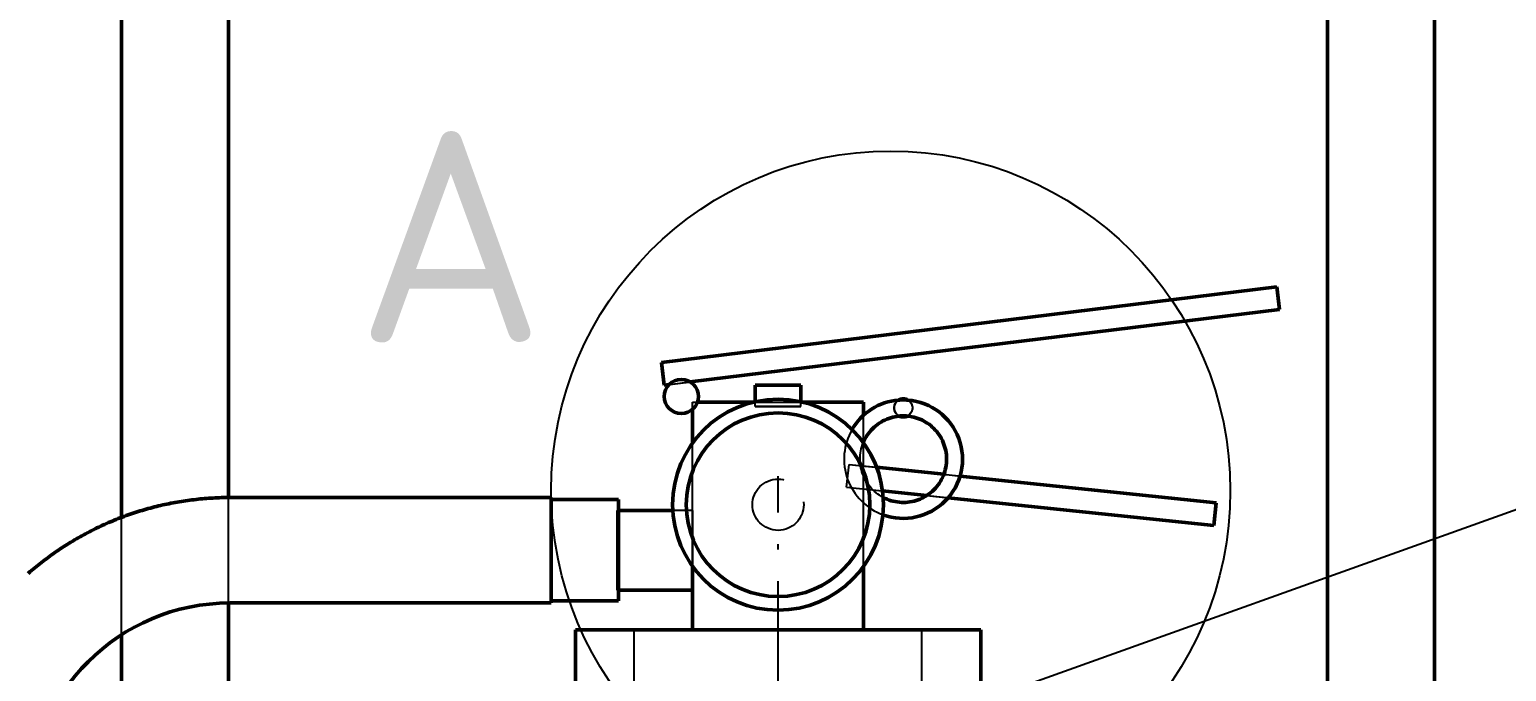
# Model space of a CAD drawing. Header units: millimetres. Extents: x 0 to 594, y 0 to 420.
# Drawn here: x 69.55 to 104.57, y 351.73 to 366.95 of the extents above; entities that cross this region are included whole.
import ezdxf
from ezdxf.enums import TextEntityAlignment as Align

# ---------------------------------------------------------------- set-up
doc = ezdxf.new("R2010")
doc.units = ezdxf.units.MM
doc.linetypes.add('ISO02-TRAZOS', pattern=[3.75, 3, -0.75])
doc.linetypes.add('ISO04-TRAZO-PUNTO', pattern=[7.625, 6, -0.75, 0.125, -0.75])
for name, color, linetype, lineweight in [('01-VISIBLE', 7, 'CONTINUOUS', 50), ('02-OCULTA', 4, 'ISO02-TRAZOS', 25), ('03-EJE', 1, 'ISO04-TRAZO-PUNTO', 25), ('06-TEXTO', 7, 'CONTINUOUS', 25), ('08-FINA', 5, 'CONTINUOUS', 25)]:
    doc.layers.add(name, color=color, linetype=linetype, lineweight=lineweight)
doc.styles.add('ISO3098', font='isocpeur.ttf')

msp = doc.modelspace()

# ---------------------------------------------------------------- linework, layer by layer
at = {"layer": '01-VISIBLE'}
for p, q in [((71.73, 355.386), (71.73, 374.43)), ((74.27, 355.857), (74.27, 374.43)), ((100.33, 343.594), (100.33, 374.43)), ((102.87, 340.4), (102.87, 374.43)), ((84.534, 359.058), (99.125, 360.849)), ((99.19, 360.313), (99.125, 360.849)), ((85.216, 358.597), (99.19, 360.313)), ((84.6, 358.522), (84.534, 359.058)), ((84.6, 358.522), (84.717, 358.536)), ((86.76, 358.128), (86.76, 358.522)), ((87.84, 358.128), (87.84, 358.522)), ((85.275, 357.153), (85.275, 357.95)), ((85.815, 358.117), (86.713, 358.117)), ((87.887, 358.117), (88.785, 358.117)), ((89.325, 357.805), (89.325, 358.117)), ((89.325, 357.153), (89.325, 357.166)), ((89.637, 356.575), (91.231, 356.407)), ((91.616, 356.367), (97.691, 355.728)), ((81.92, 355.857), (74.3, 355.857)), ((89.778, 356.017), (90.829, 355.906)), ((91.336, 355.853), (97.634, 355.191)), ((83.52, 355.807), (81.92, 355.807)), ((84.804, 355.552), (83.52, 355.552)), ((97.634, 355.191), (97.691, 355.728)), ((85.275, 352.717), (85.275, 354.221)), ((89.325, 352.717), (89.325, 354.221)), ((83.52, 353.407), (81.92, 353.407)), ((85.275, 353.662), (83.52, 353.662)), ((74.27, 343.594), (74.27, 353.356)), ((81.92, 353.357), (74.3, 353.357)), ((82.495, 351.367), (82.495, 352.717)), ((92.105, 351.367), (92.105, 352.717)), ((71.73, 340.4), (71.73, 352.601))]:
    msp.add_line(p, q, dxfattribs=at)
for points in [[(86.76, 358.522), (86.811, 358.522), (86.863, 358.522), (86.914, 358.522), (86.966, 358.522), (87.017, 358.522), (87.069, 358.522), (87.12, 358.522), (87.171, 358.522), (87.223, 358.522), (87.274, 358.522), (87.326, 358.522), (87.377, 358.522), (87.429, 358.522), (87.48, 358.522), (87.531, 358.522), (87.583, 358.522), (87.634, 358.522), (87.686, 358.522), (87.737, 358.522), (87.789, 358.522), (87.84, 358.522)], [(85.387, 358.117), (85.44, 358.117), (85.494, 358.117), (85.547, 358.117), (85.601, 358.117), (85.654, 358.117), (85.708, 358.117), (85.761, 358.117), (85.815, 358.117)], [(89.325, 358.117), (89.271, 358.117), (89.217, 358.117), (89.163, 358.117), (89.109, 358.117), (89.055, 358.117), (89.001, 358.117), (88.947, 358.117), (88.893, 358.117), (88.839, 358.117), (88.785, 358.117)], [(89.321, 357.158), (89.342, 357.204), (89.364, 357.249), (89.389, 357.293), (89.416, 357.335), (89.445, 357.377), (89.476, 357.416), (89.509, 357.455), (89.544, 357.491), (89.58, 357.526), (89.618, 357.559), (89.658, 357.59), (89.699, 357.619), (89.742, 357.646), (89.786, 357.671), (89.831, 357.694), (89.877, 357.714), (89.924, 357.732), (89.972, 357.748), (90.02, 357.762), (90.07, 357.773), (90.119, 357.781), (90.169, 357.788), (90.22, 357.791), (90.27, 357.793)], [(90.27, 357.793), (90.32, 357.791), (90.37, 357.788), (90.42, 357.782), (90.47, 357.773), (90.519, 357.762), (90.567, 357.749), (90.615, 357.733), (90.662, 357.715), (90.708, 357.695), (90.753, 357.672), (90.796, 357.647), (90.839, 357.62), (90.88, 357.592), (90.92, 357.561), (90.958, 357.528), (90.994, 357.493), (91.029, 357.457), (91.062, 357.419), (91.093, 357.38), (91.122, 357.339), (91.149, 357.296), (91.174, 357.253), (91.196, 357.208), (91.217, 357.162), (91.235, 357.115), (91.251, 357.067), (91.264, 357.019), (91.276, 356.97), (91.284, 356.921), (91.291, 356.871), (91.295, 356.821), (91.296, 356.77), (91.295, 356.72), (91.291, 356.67), (91.285, 356.62), (91.277, 356.571), (91.266, 356.522), (91.253, 356.473), (91.238, 356.425), (91.22, 356.378), (91.2, 356.332), (91.177, 356.287), (91.153, 356.244), (91.126, 356.201), (91.097, 356.16), (91.067, 356.12), (91.034, 356.082), (91, 356.045), (90.963, 356.01), (90.925, 355.977), (90.886, 355.946), (90.845, 355.917), (90.803, 355.89), (90.759, 355.865), (90.715, 355.842), (90.669, 355.821), (90.622, 355.803), (90.574, 355.787), (90.526, 355.773), (90.477, 355.762), (90.428, 355.753), (90.378, 355.746), (90.328, 355.742), (90.278, 355.741), (90.227, 355.741), (90.177, 355.745), (90.127, 355.751), (90.078, 355.759), (90.029, 355.769), (89.98, 355.782), (89.932, 355.798), (89.885, 355.815), (89.839, 355.835), (89.794, 355.858)], [(74.3, 355.857), (74.25, 355.856), (74.2, 355.856), (74.15, 355.855), (74.099, 355.854), (74.049, 355.852), (73.999, 355.85), (73.949, 355.848), (73.899, 355.845), (73.849, 355.843), (73.799, 355.839), (73.749, 355.836), (73.699, 355.832), (73.649, 355.827), (73.599, 355.823), (73.549, 355.818), (73.499, 355.812), (73.449, 355.806), (73.399, 355.8), (73.35, 355.794), (73.3, 355.787), (73.25, 355.78), (73.201, 355.773), (73.151, 355.765), (73.101, 355.757), (73.052, 355.748), (73.003, 355.74), (72.953, 355.73), (72.904, 355.721), (72.855, 355.711), (72.806, 355.701), (72.757, 355.69), (72.708, 355.68), (72.659, 355.668), (72.61, 355.657), (72.561, 355.645), (72.513, 355.633), (72.464, 355.62), (72.415, 355.607), (72.367, 355.594), (72.319, 355.581), (72.271, 355.567), (72.222, 355.553), (72.174, 355.538), (72.127, 355.523), (72.079, 355.508), (72.031, 355.492), (71.983, 355.477), (71.936, 355.46), (71.889, 355.444), (71.841, 355.427), (71.794, 355.41), (71.747, 355.392), (71.7, 355.374), (71.654, 355.356), (71.607, 355.338), (71.56, 355.319), (71.514, 355.3), (71.468, 355.28), (71.422, 355.261), (71.376, 355.241), (71.33, 355.22), (71.284, 355.2), (71.239, 355.178), (71.193, 355.157), (71.148, 355.135), (71.103, 355.114), (71.058, 355.091), (71.013, 355.069), (70.968, 355.046), (70.924, 355.023), (70.88, 354.999), (70.835, 354.975), (70.791, 354.951), (70.748, 354.927), (70.704, 354.902), (70.661, 354.877), (70.617, 354.852), (70.574, 354.826), (70.531, 354.8), (70.488, 354.774), (70.446, 354.747), (70.403, 354.72), (70.361, 354.693), (70.319, 354.666), (70.277, 354.638), (70.236, 354.61), (70.194, 354.582), (70.153, 354.553), (70.112, 354.525), (70.071, 354.495), (70.03, 354.466), (69.99, 354.436), (69.95, 354.406), (69.91, 354.376), (69.87, 354.346), (69.83, 354.315), (69.791, 354.284), (69.752, 354.252), (69.713, 354.221), (69.674, 354.189), (69.636, 354.157), (69.597, 354.124), (69.559, 354.092), (69.521, 354.059)], [(81.92, 353.357), (81.92, 353.407), (81.92, 353.457), (81.92, 353.507), (81.92, 353.557), (81.92, 353.607), (81.92, 353.657), (81.92, 353.707), (81.92, 353.757), (81.92, 353.807), (81.92, 353.857), (81.92, 353.907), (81.92, 353.957), (81.92, 354.007), (81.92, 354.057), (81.92, 354.107), (81.92, 354.157), (81.92, 354.207), (81.92, 354.257), (81.92, 354.307), (81.92, 354.357), (81.92, 354.407), (81.92, 354.457), (81.92, 354.507), (81.92, 354.557), (81.92, 354.607), (81.92, 354.657), (81.92, 354.707), (81.92, 354.757), (81.92, 354.807), (81.92, 354.857), (81.92, 354.907), (81.92, 354.957), (81.92, 355.007), (81.92, 355.057), (81.92, 355.107), (81.92, 355.157), (81.92, 355.207), (81.92, 355.257), (81.92, 355.307), (81.92, 355.357), (81.92, 355.407), (81.92, 355.457), (81.92, 355.507), (81.92, 355.557), (81.92, 355.607), (81.92, 355.657), (81.92, 355.707), (81.92, 355.757), (81.92, 355.807), (81.92, 355.857)], [(83.52, 353.407), (83.52, 353.457), (83.52, 353.507), (83.52, 353.557), (83.52, 353.607), (83.52, 353.657), (83.52, 353.707), (83.52, 353.757), (83.52, 353.807), (83.52, 353.857), (83.52, 353.907), (83.52, 353.957), (83.52, 354.007), (83.52, 354.057), (83.52, 354.107), (83.52, 354.157), (83.52, 354.207), (83.52, 354.257), (83.52, 354.307), (83.52, 354.357), (83.52, 354.407), (83.52, 354.457), (83.52, 354.507), (83.52, 354.557), (83.52, 354.607), (83.52, 354.657), (83.52, 354.707), (83.52, 354.757), (83.52, 354.807), (83.52, 354.857), (83.52, 354.907), (83.52, 354.957), (83.52, 355.007), (83.52, 355.057), (83.52, 355.107), (83.52, 355.157), (83.52, 355.207), (83.52, 355.257), (83.52, 355.307), (83.52, 355.357), (83.52, 355.407), (83.52, 355.457), (83.52, 355.507), (83.52, 355.557), (83.52, 355.607), (83.52, 355.657), (83.52, 355.707), (83.52, 355.757), (83.52, 355.807)], [(82.495, 352.717), (82.545, 352.717), (82.595, 352.717), (82.645, 352.717), (82.695, 352.717), (82.745, 352.717), (82.795, 352.717), (82.845, 352.717), (82.895, 352.717), (82.945, 352.717), (82.996, 352.717), (83.046, 352.717), (83.096, 352.717), (83.146, 352.717), (83.196, 352.717), (83.246, 352.717), (83.296, 352.717), (83.346, 352.717), (83.396, 352.717), (83.446, 352.717), (83.496, 352.717), (83.546, 352.717), (83.596, 352.717), (83.646, 352.717), (83.696, 352.717), (83.746, 352.717), (83.796, 352.717), (83.846, 352.717), (83.896, 352.717), (83.947, 352.717), (83.997, 352.717), (84.047, 352.717), (84.097, 352.717), (84.147, 352.717), (84.197, 352.717), (84.247, 352.717), (84.297, 352.717), (84.347, 352.717), (84.397, 352.717), (84.447, 352.717), (84.497, 352.717), (84.547, 352.717), (84.597, 352.717), (84.647, 352.717), (84.697, 352.717), (84.747, 352.717), (84.797, 352.717), (84.847, 352.717), (84.897, 352.717), (84.948, 352.717), (84.998, 352.717), (85.048, 352.717), (85.098, 352.717), (85.148, 352.717), (85.198, 352.717), (85.248, 352.717), (85.298, 352.717), (85.348, 352.717), (85.398, 352.717), (85.448, 352.717), (85.498, 352.717), (85.548, 352.717), (85.598, 352.717), (85.648, 352.717), (85.698, 352.717), (85.748, 352.717), (85.798, 352.717), (85.848, 352.717), (85.899, 352.717), (85.949, 352.717), (85.999, 352.717), (86.049, 352.717), (86.099, 352.717), (86.149, 352.717), (86.199, 352.717), (86.249, 352.717), (86.299, 352.717), (86.349, 352.717), (86.399, 352.717), (86.449, 352.717), (86.499, 352.717), (86.549, 352.717), (86.599, 352.717), (86.649, 352.717), (86.699, 352.717), (86.749, 352.717), (86.799, 352.717), (86.85, 352.717), (86.9, 352.717), (86.95, 352.717), (87, 352.717), (87.05, 352.717), (87.1, 352.717), (87.15, 352.717), (87.2, 352.717), (87.25, 352.717), (87.3, 352.717), (87.35, 352.717), (87.4, 352.717), (87.45, 352.717), (87.5, 352.717), (87.55, 352.717), (87.6, 352.717), (87.65, 352.717), (87.7, 352.717), (87.75, 352.717), (87.801, 352.717), (87.851, 352.717), (87.901, 352.717), (87.951, 352.717), (88.001, 352.717), (88.051, 352.717), (88.101, 352.717), (88.151, 352.717), (88.201, 352.717), (88.251, 352.717), (88.301, 352.717), (88.351, 352.717), (88.401, 352.717), (88.451, 352.717), (88.501, 352.717), (88.551, 352.717), (88.601, 352.717), (88.651, 352.717), (88.701, 352.717), (88.752, 352.717), (88.802, 352.717), (88.852, 352.717), (88.902, 352.717), (88.952, 352.717), (89.002, 352.717), (89.052, 352.717), (89.102, 352.717), (89.152, 352.717), (89.202, 352.717), (89.252, 352.717), (89.302, 352.717), (89.352, 352.717), (89.402, 352.717), (89.452, 352.717), (89.502, 352.717), (89.552, 352.717), (89.602, 352.717), (89.652, 352.717), (89.703, 352.717), (89.753, 352.717), (89.803, 352.717), (89.853, 352.717), (89.903, 352.717), (89.953, 352.717), (90.003, 352.717), (90.053, 352.717), (90.103, 352.717), (90.153, 352.717), (90.203, 352.717), (90.253, 352.717), (90.303, 352.717), (90.353, 352.717), (90.403, 352.717), (90.453, 352.717), (90.503, 352.717), (90.553, 352.717), (90.603, 352.717), (90.653, 352.717), (90.704, 352.717), (90.754, 352.717), (90.804, 352.717), (90.854, 352.717), (90.904, 352.717), (90.954, 352.717), (91.004, 352.717), (91.054, 352.717), (91.104, 352.717), (91.154, 352.717), (91.204, 352.717), (91.254, 352.717), (91.304, 352.717), (91.354, 352.717), (91.404, 352.717), (91.454, 352.717), (91.504, 352.717), (91.554, 352.717), (91.604, 352.717), (91.655, 352.717), (91.705, 352.717), (91.755, 352.717), (91.805, 352.717), (91.855, 352.717), (91.905, 352.717), (91.955, 352.717), (92.005, 352.717), (92.055, 352.717), (92.105, 352.717)]]:
    msp.add_lwpolyline(points, dxfattribs=at)
for centre, radius in [((85.005, 358.252), 0.405), ((87.3, 355.687), 2.176)]:
    msp.add_circle(centre, radius, dxfattribs=at)
for centre, radius, start, end in [((87.3, 355.687), 2.5, 90, -90), ((87.3, 355.687), 2.5, -90, 90), ((90.27, 356.767), 1.404, 94.5886, 150.0202), ((90.27, 356.767), 1.404, -110.054, 85.4114), ((90.27, 357.982), 0.216, 90, 121.3322), ((90.27, 356.767), 1.404, 90, 94.5886), ((90.27, 357.982), 0.216, 58.6678, 90), ((90.27, 356.767), 1.404, 85.4114, 90), ((90.27, 356.767), 1.026, 90, 95.3682), ((90.27, 357.982), 0.216, -116.3843, -63.6157), ((90.27, 356.767), 1.026, 84.6318, 90), ((74.3, 348.607), 4.75, 90, -180)]:
    msp.add_arc(centre, radius, start, end, dxfattribs=at)
at = {"layer": '02-OCULTA'}
for p, q in [((84.534, 359.058), (99.125, 360.849)), ((99.19, 360.313), (99.125, 360.849)), ((84.6, 358.522), (99.19, 360.313)), ((84.6, 358.522), (84.534, 359.058)), ((84.717, 358.536), (85.216, 358.597)), ((85.275, 357.95), (85.275, 358.117)), ((85.275, 352.717), (85.275, 358.117)), ((85.815, 358.117), (88.785, 358.117)), ((86.713, 358.117), (87.887, 358.117)), ((86.76, 358.017), (86.76, 358.128)), ((87.84, 358.017), (87.84, 358.128)), ((89.325, 352.717), (89.325, 358.117)), ((89.325, 357.166), (89.325, 357.805)), ((85.275, 354.221), (85.275, 357.153)), ((89.325, 354.221), (89.325, 357.153)), ((88.927, 356.106), (88.984, 356.643)), ((88.927, 356.106), (88.984, 356.643)), ((88.984, 356.643), (89.637, 356.575)), ((88.984, 356.643), (97.691, 355.728)), ((91.231, 356.407), (91.616, 356.367)), ((74.27, 353.356), (74.27, 355.857)), ((88.927, 356.106), (89.778, 356.017)), ((88.927, 356.106), (97.634, 355.191)), ((90.829, 355.906), (91.336, 355.853)), ((83.52, 355.552), (83.485, 355.552)), ((85.275, 355.552), (84.804, 355.552)), ((97.634, 355.191), (97.691, 355.728)), ((71.73, 352.601), (71.73, 355.386)), ((83.52, 353.662), (83.485, 353.662)), ((83.89, 351.367), (83.89, 352.717)), ((85.815, 352.717), (88.785, 352.717)), ((85.815, 352.717), (88.785, 352.717)), ((90.71, 351.367), (90.71, 352.717))]:
    msp.add_line(p, q, dxfattribs=at)
for points in [[(87.84, 358.522), (87.789, 358.522), (87.737, 358.522), (87.686, 358.522), (87.634, 358.522), (87.583, 358.522), (87.531, 358.522), (87.48, 358.522), (87.429, 358.522), (87.377, 358.522), (87.326, 358.522), (87.274, 358.522), (87.223, 358.522), (87.171, 358.522), (87.12, 358.522), (87.069, 358.522), (87.017, 358.522), (86.966, 358.522), (86.914, 358.522), (86.863, 358.522), (86.811, 358.522), (86.76, 358.522)], [(85.275, 358.117), (85.294, 358.117), (85.312, 358.117), (85.331, 358.117), (85.35, 358.117), (85.368, 358.117), (85.387, 358.117)], [(85.275, 358.117), (85.329, 358.117), (85.383, 358.117), (85.437, 358.117), (85.491, 358.117), (85.545, 358.117), (85.599, 358.117), (85.653, 358.117), (85.707, 358.117), (85.761, 358.117), (85.815, 358.117)], [(87.84, 358.017), (87.789, 358.017), (87.737, 358.017), (87.686, 358.017), (87.634, 358.017), (87.583, 358.017), (87.531, 358.017), (87.48, 358.017), (87.429, 358.017), (87.377, 358.017), (87.326, 358.017), (87.274, 358.017), (87.223, 358.017), (87.171, 358.017), (87.12, 358.017), (87.069, 358.017), (87.017, 358.017), (86.966, 358.017), (86.914, 358.017), (86.863, 358.017), (86.811, 358.017), (86.76, 358.017)], [(86.76, 358.017), (86.811, 358.017), (86.863, 358.017), (86.914, 358.017), (86.966, 358.017), (87.017, 358.017), (87.069, 358.017), (87.12, 358.017), (87.171, 358.017), (87.223, 358.017), (87.274, 358.017), (87.326, 358.017), (87.377, 358.017), (87.429, 358.017), (87.48, 358.017), (87.531, 358.017), (87.583, 358.017), (87.634, 358.017), (87.686, 358.017), (87.737, 358.017), (87.789, 358.017), (87.84, 358.017)], [(89.325, 358.117), (89.271, 358.117), (89.217, 358.117), (89.163, 358.117), (89.109, 358.117), (89.055, 358.117), (89.001, 358.117), (88.947, 358.117), (88.893, 358.117), (88.839, 358.117), (88.785, 358.117)], [(90.158, 358.166), (90.117, 358.135), (90.086, 358.094), (90.064, 358.048), (90.055, 357.998), (90.057, 357.947), (90.071, 357.898), (90.096, 357.853), (90.131, 357.816), (90.174, 357.788)], [(90.382, 358.166), (90.423, 358.135), (90.454, 358.094), (90.476, 358.048), (90.485, 357.998), (90.483, 357.947), (90.469, 357.898), (90.444, 357.853), (90.409, 357.816), (90.366, 357.788)], [(89.794, 355.858), (89.75, 355.882), (89.707, 355.909), (89.665, 355.938), (89.625, 355.968), (89.587, 356.001), (89.55, 356.036), (89.515, 356.072), (89.481, 356.11), (89.45, 356.15), (89.421, 356.191), (89.393, 356.234), (89.368, 356.278), (89.345, 356.323), (89.324, 356.369), (89.306, 356.416), (89.29, 356.464), (89.276, 356.513), (89.265, 356.562), (89.256, 356.612), (89.249, 356.662), (89.245, 356.712), (89.244, 356.763), (89.245, 356.814), (89.249, 356.864), (89.255, 356.914), (89.263, 356.964), (89.274, 357.013), (89.288, 357.062), (89.303, 357.11), (89.321, 357.158)], [(81.92, 355.857), (81.92, 355.807), (81.92, 355.757), (81.92, 355.707), (81.92, 355.657), (81.92, 355.607), (81.92, 355.557), (81.92, 355.507), (81.92, 355.457), (81.92, 355.407), (81.92, 355.357), (81.92, 355.307), (81.92, 355.257), (81.92, 355.207), (81.92, 355.157), (81.92, 355.107), (81.92, 355.057), (81.92, 355.007), (81.92, 354.957), (81.92, 354.907), (81.92, 354.857), (81.92, 354.807), (81.92, 354.757), (81.92, 354.707), (81.92, 354.657), (81.92, 354.607), (81.92, 354.557), (81.92, 354.507), (81.92, 354.457), (81.92, 354.407), (81.92, 354.357), (81.92, 354.307), (81.92, 354.257), (81.92, 354.207), (81.92, 354.157), (81.92, 354.107), (81.92, 354.057), (81.92, 354.007), (81.92, 353.957), (81.92, 353.907), (81.92, 353.857), (81.92, 353.807), (81.92, 353.757), (81.92, 353.707), (81.92, 353.657), (81.92, 353.607), (81.92, 353.557), (81.92, 353.507), (81.92, 353.457), (81.92, 353.407), (81.92, 353.357)], [(81.92, 353.407), (81.92, 353.457), (81.92, 353.507), (81.92, 353.557), (81.92, 353.607), (81.92, 353.657), (81.92, 353.707), (81.92, 353.757), (81.92, 353.807), (81.92, 353.857), (81.92, 353.907), (81.92, 353.957), (81.92, 354.007), (81.92, 354.057), (81.92, 354.107), (81.92, 354.157), (81.92, 354.207), (81.92, 354.257), (81.92, 354.307), (81.92, 354.357), (81.92, 354.407), (81.92, 354.457), (81.92, 354.507), (81.92, 354.557), (81.92, 354.607), (81.92, 354.657), (81.92, 354.707), (81.92, 354.757), (81.92, 354.807), (81.92, 354.857), (81.92, 354.907), (81.92, 354.957), (81.92, 355.007), (81.92, 355.057), (81.92, 355.107), (81.92, 355.157), (81.92, 355.207), (81.92, 355.257), (81.92, 355.307), (81.92, 355.357), (81.92, 355.407), (81.92, 355.457), (81.92, 355.507), (81.92, 355.557), (81.92, 355.607), (81.92, 355.657), (81.92, 355.707), (81.92, 355.757), (81.92, 355.807)], [(81.92, 355.807), (81.92, 355.757), (81.92, 355.707), (81.92, 355.657), (81.92, 355.607), (81.92, 355.557), (81.92, 355.507), (81.92, 355.457), (81.92, 355.407), (81.92, 355.357), (81.92, 355.307), (81.92, 355.257), (81.92, 355.207), (81.92, 355.157), (81.92, 355.107), (81.92, 355.057), (81.92, 355.007), (81.92, 354.957), (81.92, 354.907), (81.92, 354.857), (81.92, 354.807), (81.92, 354.757), (81.92, 354.707), (81.92, 354.657), (81.92, 354.607), (81.92, 354.557), (81.92, 354.507), (81.92, 354.457), (81.92, 354.407), (81.92, 354.357), (81.92, 354.307), (81.92, 354.257), (81.92, 354.207), (81.92, 354.157), (81.92, 354.107), (81.92, 354.057), (81.92, 354.007), (81.92, 353.957), (81.92, 353.907), (81.92, 353.857), (81.92, 353.807), (81.92, 353.757), (81.92, 353.707), (81.92, 353.657), (81.92, 353.607), (81.92, 353.557), (81.92, 353.507), (81.92, 353.457), (81.92, 353.407)], [(83.485, 353.662), (83.485, 353.713), (83.485, 353.764), (83.485, 353.815), (83.485, 353.866), (83.485, 353.917), (83.485, 353.968), (83.485, 354.019), (83.485, 354.07), (83.485, 354.121), (83.485, 354.172), (83.485, 354.223), (83.485, 354.275), (83.485, 354.326), (83.485, 354.377), (83.485, 354.428), (83.485, 354.479), (83.485, 354.53), (83.485, 354.581), (83.485, 354.632), (83.485, 354.683), (83.485, 354.734), (83.485, 354.785), (83.485, 354.836), (83.485, 354.888), (83.485, 354.939), (83.485, 354.99), (83.485, 355.041), (83.485, 355.092), (83.485, 355.143), (83.485, 355.194), (83.485, 355.245), (83.485, 355.296), (83.485, 355.347), (83.485, 355.398), (83.485, 355.449), (83.485, 355.5), (83.485, 355.552)], [(83.485, 355.552), (83.485, 355.5), (83.485, 355.449), (83.485, 355.398), (83.485, 355.347), (83.485, 355.296), (83.485, 355.245), (83.485, 355.194), (83.485, 355.143), (83.485, 355.092), (83.485, 355.041), (83.485, 354.99), (83.485, 354.939), (83.485, 354.888), (83.485, 354.836), (83.485, 354.785), (83.485, 354.734), (83.485, 354.683), (83.485, 354.632), (83.485, 354.581), (83.485, 354.53), (83.485, 354.479), (83.485, 354.428), (83.485, 354.377), (83.485, 354.326), (83.485, 354.275), (83.485, 354.223), (83.485, 354.172), (83.485, 354.121), (83.485, 354.07), (83.485, 354.019), (83.485, 353.968), (83.485, 353.917), (83.485, 353.866), (83.485, 353.815), (83.485, 353.764), (83.485, 353.713), (83.485, 353.662)], [(83.52, 355.807), (83.52, 355.757), (83.52, 355.707), (83.52, 355.657), (83.52, 355.607), (83.52, 355.557), (83.52, 355.507), (83.52, 355.457), (83.52, 355.407), (83.52, 355.357), (83.52, 355.307), (83.52, 355.257), (83.52, 355.207), (83.52, 355.157), (83.52, 355.107), (83.52, 355.057), (83.52, 355.007), (83.52, 354.957), (83.52, 354.907), (83.52, 354.857), (83.52, 354.807), (83.52, 354.757), (83.52, 354.707), (83.52, 354.657), (83.52, 354.607), (83.52, 354.557), (83.52, 354.507), (83.52, 354.457), (83.52, 354.407), (83.52, 354.357), (83.52, 354.307), (83.52, 354.257), (83.52, 354.207), (83.52, 354.157), (83.52, 354.107), (83.52, 354.057), (83.52, 354.007), (83.52, 353.957), (83.52, 353.907), (83.52, 353.857), (83.52, 353.807), (83.52, 353.757), (83.52, 353.707), (83.52, 353.657), (83.52, 353.607), (83.52, 353.557), (83.52, 353.507), (83.52, 353.457), (83.52, 353.407)], [(85.275, 353.662), (85.275, 353.713), (85.275, 353.764), (85.275, 353.815), (85.275, 353.866), (85.275, 353.917), (85.275, 353.968), (85.275, 354.019), (85.275, 354.07), (85.275, 354.121), (85.275, 354.172), (85.275, 354.223), (85.275, 354.275), (85.275, 354.326), (85.275, 354.377), (85.275, 354.428), (85.275, 354.479), (85.275, 354.53), (85.275, 354.581), (85.275, 354.632), (85.275, 354.683), (85.275, 354.734), (85.275, 354.785), (85.275, 354.836), (85.275, 354.888), (85.275, 354.939), (85.275, 354.99), (85.275, 355.041), (85.275, 355.092), (85.275, 355.143), (85.275, 355.194), (85.275, 355.245), (85.275, 355.296), (85.275, 355.347), (85.275, 355.398), (85.275, 355.449), (85.275, 355.5), (85.275, 355.552)], [(85.275, 355.552), (85.275, 355.5), (85.275, 355.449), (85.275, 355.398), (85.275, 355.347), (85.275, 355.296), (85.275, 355.245), (85.275, 355.194), (85.275, 355.143), (85.275, 355.092), (85.275, 355.041), (85.275, 354.99), (85.275, 354.939), (85.275, 354.888), (85.275, 354.836), (85.275, 354.785), (85.275, 354.734), (85.275, 354.683), (85.275, 354.632), (85.275, 354.581), (85.275, 354.53), (85.275, 354.479), (85.275, 354.428), (85.275, 354.377), (85.275, 354.326), (85.275, 354.275), (85.275, 354.223), (85.275, 354.172), (85.275, 354.121), (85.275, 354.07), (85.275, 354.019), (85.275, 353.968), (85.275, 353.917), (85.275, 353.866), (85.275, 353.815), (85.275, 353.764), (85.275, 353.713), (85.275, 353.662)], [(92.105, 352.717), (92.055, 352.717), (92.005, 352.717), (91.955, 352.717), (91.905, 352.717), (91.855, 352.717), (91.805, 352.717), (91.755, 352.717), (91.705, 352.717), (91.655, 352.717), (91.604, 352.717), (91.554, 352.717), (91.504, 352.717), (91.454, 352.717), (91.404, 352.717), (91.354, 352.717), (91.304, 352.717), (91.254, 352.717), (91.204, 352.717), (91.154, 352.717), (91.104, 352.717), (91.054, 352.717), (91.004, 352.717), (90.954, 352.717), (90.904, 352.717), (90.854, 352.717), (90.804, 352.717), (90.754, 352.717), (90.704, 352.717), (90.653, 352.717), (90.603, 352.717), (90.553, 352.717), (90.503, 352.717), (90.453, 352.717), (90.403, 352.717), (90.353, 352.717), (90.303, 352.717), (90.253, 352.717), (90.203, 352.717), (90.153, 352.717), (90.103, 352.717), (90.053, 352.717), (90.003, 352.717), (89.953, 352.717), (89.903, 352.717), (89.853, 352.717), (89.803, 352.717), (89.753, 352.717), (89.703, 352.717), (89.652, 352.717), (89.602, 352.717), (89.552, 352.717), (89.502, 352.717), (89.452, 352.717), (89.402, 352.717), (89.352, 352.717), (89.302, 352.717), (89.252, 352.717), (89.202, 352.717), (89.152, 352.717), (89.102, 352.717), (89.052, 352.717), (89.002, 352.717), (88.952, 352.717), (88.902, 352.717), (88.852, 352.717), (88.802, 352.717), (88.752, 352.717), (88.701, 352.717), (88.651, 352.717), (88.601, 352.717), (88.551, 352.717), (88.501, 352.717), (88.451, 352.717), (88.401, 352.717), (88.351, 352.717), (88.301, 352.717), (88.251, 352.717), (88.201, 352.717), (88.151, 352.717), (88.101, 352.717), (88.051, 352.717), (88.001, 352.717), (87.951, 352.717), (87.901, 352.717), (87.851, 352.717), (87.801, 352.717), (87.75, 352.717), (87.7, 352.717), (87.65, 352.717), (87.6, 352.717), (87.55, 352.717), (87.5, 352.717), (87.45, 352.717), (87.4, 352.717), (87.35, 352.717), (87.3, 352.717), (87.25, 352.717), (87.2, 352.717), (87.15, 352.717), (87.1, 352.717), (87.05, 352.717), (87, 352.717), (86.95, 352.717), (86.9, 352.717), (86.85, 352.717), (86.799, 352.717), (86.749, 352.717), (86.699, 352.717), (86.649, 352.717), (86.599, 352.717), (86.549, 352.717), (86.499, 352.717), (86.449, 352.717), (86.399, 352.717), (86.349, 352.717), (86.299, 352.717), (86.249, 352.717), (86.199, 352.717), (86.149, 352.717), (86.099, 352.717), (86.049, 352.717), (85.999, 352.717), (85.949, 352.717), (85.899, 352.717), (85.848, 352.717), (85.798, 352.717), (85.748, 352.717), (85.698, 352.717), (85.648, 352.717), (85.598, 352.717), (85.548, 352.717), (85.498, 352.717), (85.448, 352.717), (85.398, 352.717), (85.348, 352.717), (85.298, 352.717), (85.248, 352.717), (85.198, 352.717), (85.148, 352.717), (85.098, 352.717), (85.048, 352.717), (84.998, 352.717), (84.948, 352.717), (84.897, 352.717), (84.847, 352.717), (84.797, 352.717), (84.747, 352.717), (84.697, 352.717), (84.647, 352.717), (84.597, 352.717), (84.547, 352.717), (84.497, 352.717), (84.447, 352.717), (84.397, 352.717), (84.347, 352.717), (84.297, 352.717), (84.247, 352.717), (84.197, 352.717), (84.147, 352.717), (84.097, 352.717), (84.047, 352.717), (83.997, 352.717), (83.947, 352.717), (83.896, 352.717), (83.846, 352.717), (83.796, 352.717), (83.746, 352.717), (83.696, 352.717), (83.646, 352.717), (83.596, 352.717), (83.546, 352.717), (83.496, 352.717), (83.446, 352.717), (83.396, 352.717), (83.346, 352.717), (83.296, 352.717), (83.246, 352.717), (83.196, 352.717), (83.146, 352.717), (83.096, 352.717), (83.046, 352.717), (82.996, 352.717), (82.945, 352.717), (82.895, 352.717), (82.845, 352.717), (82.795, 352.717), (82.745, 352.717), (82.695, 352.717), (82.645, 352.717), (82.595, 352.717), (82.545, 352.717), (82.495, 352.717)], [(90.71, 352.717), (90.66, 352.717), (90.61, 352.717), (90.56, 352.717), (90.509, 352.717), (90.459, 352.717), (90.409, 352.717), (90.359, 352.717), (90.309, 352.717), (90.259, 352.717), (90.209, 352.717), (90.158, 352.717), (90.108, 352.717), (90.058, 352.717), (90.008, 352.717), (89.958, 352.717), (89.908, 352.717), (89.858, 352.717), (89.807, 352.717), (89.757, 352.717), (89.707, 352.717), (89.657, 352.717), (89.607, 352.717), (89.557, 352.717), (89.506, 352.717), (89.456, 352.717), (89.406, 352.717), (89.356, 352.717), (89.306, 352.717), (89.256, 352.717), (89.206, 352.717), (89.155, 352.717), (89.105, 352.717), (89.055, 352.717), (89.005, 352.717), (88.955, 352.717), (88.905, 352.717), (88.855, 352.717), (88.804, 352.717), (88.754, 352.717), (88.704, 352.717), (88.654, 352.717), (88.604, 352.717), (88.554, 352.717), (88.504, 352.717), (88.453, 352.717), (88.403, 352.717), (88.353, 352.717), (88.303, 352.717), (88.253, 352.717), (88.203, 352.717), (88.153, 352.717), (88.102, 352.717), (88.052, 352.717), (88.002, 352.717), (87.952, 352.717), (87.902, 352.717), (87.852, 352.717), (87.801, 352.717), (87.751, 352.717), (87.701, 352.717), (87.651, 352.717), (87.601, 352.717), (87.551, 352.717), (87.501, 352.717), (87.45, 352.717), (87.4, 352.717), (87.35, 352.717), (87.3, 352.717), (87.25, 352.717), (87.2, 352.717), (87.15, 352.717), (87.099, 352.717), (87.049, 352.717), (86.999, 352.717), (86.949, 352.717), (86.899, 352.717), (86.849, 352.717), (86.799, 352.717), (86.748, 352.717), (86.698, 352.717), (86.648, 352.717), (86.598, 352.717), (86.548, 352.717), (86.498, 352.717), (86.447, 352.717), (86.397, 352.717), (86.347, 352.717), (86.297, 352.717), (86.247, 352.717), (86.197, 352.717), (86.147, 352.717), (86.096, 352.717), (86.046, 352.717), (85.996, 352.717), (85.946, 352.717), (85.896, 352.717), (85.846, 352.717), (85.796, 352.717), (85.745, 352.717), (85.695, 352.717), (85.645, 352.717), (85.595, 352.717), (85.545, 352.717), (85.495, 352.717), (85.445, 352.717), (85.394, 352.717), (85.344, 352.717), (85.294, 352.717), (85.244, 352.717), (85.194, 352.717), (85.144, 352.717), (85.094, 352.717), (85.043, 352.717), (84.993, 352.717), (84.943, 352.717), (84.893, 352.717), (84.843, 352.717), (84.793, 352.717), (84.742, 352.717), (84.692, 352.717), (84.642, 352.717), (84.592, 352.717), (84.542, 352.717), (84.492, 352.717), (84.442, 352.717), (84.391, 352.717), (84.341, 352.717), (84.291, 352.717), (84.241, 352.717), (84.191, 352.717), (84.141, 352.717), (84.091, 352.717), (84.04, 352.717), (83.99, 352.717), (83.94, 352.717), (83.89, 352.717)], [(83.89, 352.717), (83.94, 352.717), (83.99, 352.717), (84.04, 352.717), (84.091, 352.717), (84.141, 352.717), (84.191, 352.717), (84.241, 352.717), (84.291, 352.717), (84.341, 352.717), (84.391, 352.717), (84.442, 352.717), (84.492, 352.717), (84.542, 352.717), (84.592, 352.717), (84.642, 352.717), (84.692, 352.717), (84.742, 352.717), (84.793, 352.717), (84.843, 352.717), (84.893, 352.717), (84.943, 352.717), (84.993, 352.717), (85.043, 352.717), (85.094, 352.717), (85.144, 352.717), (85.194, 352.717), (85.244, 352.717), (85.294, 352.717), (85.344, 352.717), (85.394, 352.717), (85.445, 352.717), (85.495, 352.717), (85.545, 352.717), (85.595, 352.717), (85.645, 352.717), (85.695, 352.717), (85.745, 352.717), (85.796, 352.717), (85.846, 352.717), (85.896, 352.717), (85.946, 352.717), (85.996, 352.717), (86.046, 352.717), (86.096, 352.717), (86.147, 352.717), (86.197, 352.717), (86.247, 352.717), (86.297, 352.717), (86.347, 352.717), (86.397, 352.717), (86.447, 352.717), (86.498, 352.717), (86.548, 352.717), (86.598, 352.717), (86.648, 352.717), (86.698, 352.717), (86.748, 352.717), (86.799, 352.717), (86.849, 352.717), (86.899, 352.717), (86.949, 352.717), (86.999, 352.717), (87.049, 352.717), (87.099, 352.717), (87.15, 352.717), (87.2, 352.717), (87.25, 352.717), (87.3, 352.717), (87.35, 352.717), (87.4, 352.717), (87.45, 352.717), (87.501, 352.717), (87.551, 352.717), (87.601, 352.717), (87.651, 352.717), (87.701, 352.717), (87.751, 352.717), (87.801, 352.717), (87.852, 352.717), (87.902, 352.717), (87.952, 352.717), (88.002, 352.717), (88.052, 352.717), (88.102, 352.717), (88.153, 352.717), (88.203, 352.717), (88.253, 352.717), (88.303, 352.717), (88.353, 352.717), (88.403, 352.717), (88.453, 352.717), (88.504, 352.717), (88.554, 352.717), (88.604, 352.717), (88.654, 352.717), (88.704, 352.717), (88.754, 352.717), (88.804, 352.717), (88.855, 352.717), (88.905, 352.717), (88.955, 352.717), (89.005, 352.717), (89.055, 352.717), (89.105, 352.717), (89.155, 352.717), (89.206, 352.717), (89.256, 352.717), (89.306, 352.717), (89.356, 352.717), (89.406, 352.717), (89.456, 352.717), (89.506, 352.717), (89.557, 352.717), (89.607, 352.717), (89.657, 352.717), (89.707, 352.717), (89.757, 352.717), (89.807, 352.717), (89.858, 352.717), (89.908, 352.717), (89.958, 352.717), (90.008, 352.717), (90.058, 352.717), (90.108, 352.717), (90.158, 352.717), (90.209, 352.717), (90.259, 352.717), (90.309, 352.717), (90.359, 352.717), (90.409, 352.717), (90.459, 352.717), (90.509, 352.717), (90.56, 352.717), (90.61, 352.717), (90.66, 352.717), (90.71, 352.717)], [(85.275, 352.717), (85.329, 352.717), (85.383, 352.717), (85.437, 352.717), (85.491, 352.717), (85.545, 352.717), (85.599, 352.717), (85.653, 352.717), (85.707, 352.717), (85.761, 352.717), (85.815, 352.717)], [(85.275, 352.717), (85.329, 352.717), (85.383, 352.717), (85.437, 352.717), (85.491, 352.717), (85.545, 352.717), (85.599, 352.717), (85.653, 352.717), (85.707, 352.717), (85.761, 352.717), (85.815, 352.717)], [(89.325, 352.717), (89.271, 352.717), (89.217, 352.717), (89.163, 352.717), (89.109, 352.717), (89.055, 352.717), (89.001, 352.717), (88.947, 352.717), (88.893, 352.717), (88.839, 352.717), (88.785, 352.717)], [(89.325, 352.717), (89.271, 352.717), (89.217, 352.717), (89.163, 352.717), (89.109, 352.717), (89.055, 352.717), (89.001, 352.717), (88.947, 352.717), (88.893, 352.717), (88.839, 352.717), (88.785, 352.717)]]:
    msp.add_lwpolyline(points, dxfattribs=at)
for centre, radius in [((85.005, 358.252), 0.405), ((87.3, 355.687), 2.5), ((90.27, 357.982), 0.216), ((87.3, 355.687), 0.608), ((87.3, 355.687), 0.608)]:
    msp.add_circle(centre, radius, dxfattribs=at)
msp.add_arc((90.27, 356.767), 1.404, 150.0202, -110.054, dxfattribs=at)
at = {"layer": '03-EJE'}
msp.add_line((87.3, 264), (87.3, 356.367), dxfattribs=at)
at = {"layer": '08-FINA'}
msp.add_line((126.834, 363.457), (87.3, 349.305), dxfattribs=at)
msp.add_circle((89.972, 356.017), 8.053, dxfattribs=at)

# ---------------------------------------------------------------- texts
at = {"layer": '06-TEXTO', "style": 'ISO3098'}
msp.add_text('A', height=5, dxfattribs=at).set_placement((79.535, 362.043), align=Align.MIDDLE_CENTER)

doc.saveas('drawing.dxf')
